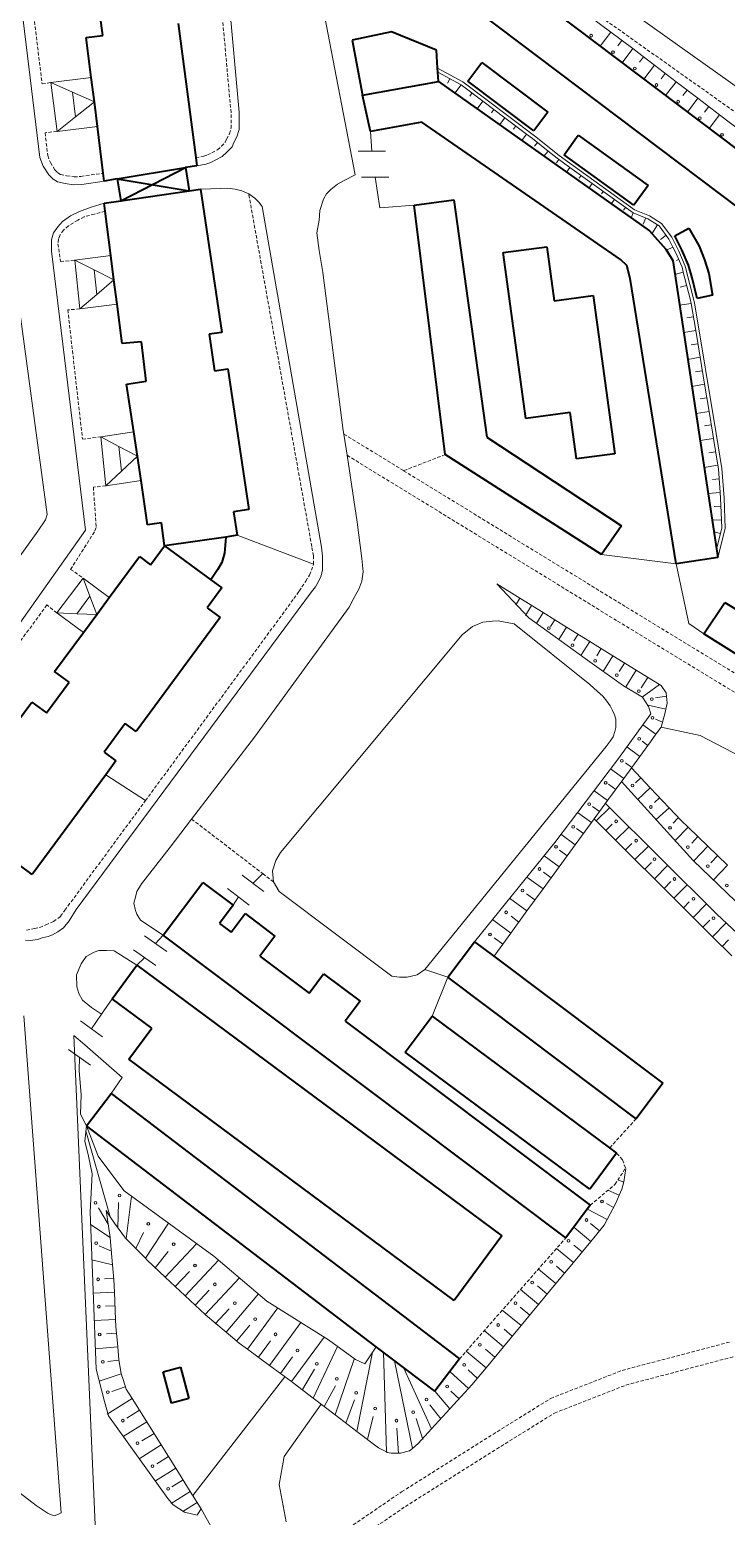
# Model space of a CAD drawing. Extents: x 1000 to 4000, y -5000 to -1000.
# Drawn here: x 1462.7 to 1564.6, y -2863.1 to -2645.7 of the extents above; entities that cross this region are included whole.
import ezdxf

# ---------------------------------------------------------------- set-up
doc = ezdxf.new("R2010")
doc.units = 0
doc.header["$MEASUREMENT"] = 0
doc.linetypes.add('DASHED', pattern=[0.75, 0.5, -0.25])
for name, color, linetype in [('11', 7, 'CONTINUOUS'), ('24', 7, 'CONTINUOUS'), ('37', 7, 'CONTINUOUS'), ('40', 7, 'CONTINUOUS'), ('6', 7, 'CONTINUOUS'), ('7', 7, 'CONTINUOUS')]:
    doc.layers.add(name, color=color, linetype=linetype)

msp = doc.modelspace()

# ---------------------------------------------------------------- linework, layer by layer
at = {"layer": '11', "color": 253, "linetype": 'Continuous', "lineweight": 0}
for p, q in [((1512.74, -2663.44), (1512.56, -2660.57)), ((1514.74, -2663.44), (1510.74, -2663.44)), ((1515.24, -2667.24), (1511.24, -2667.24)), ((1513.24, -2667.24), (1513.9, -2671.71)), ((1513.9, -2671.71), (1518.91, -2671.3)), ((1557.28, -2723.75), (1546.36, -2722.42)), ((1559.14, -2732.48), (1557.28, -2723.75)), ((1527.48, -2732.92), (1528.96, -2732.31)), ((1528.96, -2732.31), (1530.41, -2732.18)), ((1530.41, -2732.18), (1531.22, -2732.1)), ((1531.22, -2732.1), (1533.58, -2732.53)), ((1533.58, -2732.53), (1544.61, -2741.42)), ((1561.33, -2734.03), (1559.14, -2732.48)), ((1499.39, -2765.99), (1525.94, -2734.15)), ((1525.94, -2734.15), (1527.48, -2732.92)), ((1544.61, -2741.42), (1545.74, -2742.44)), ((1545.74, -2742.44), (1546.55, -2743.14)), ((1546.55, -2743.14), (1547.14, -2743.84)), ((1547.14, -2743.84), (1547.63, -2744.54)), ((1547.63, -2744.54), (1547.95, -2745.24)), ((1547.95, -2745.24), (1548.22, -2745.83)), ((1548.22, -2745.83), (1548.43, -2746.48)), ((1548.43, -2747.72), (1548.27, -2748.31)), ((1548.43, -2746.48), (1548.43, -2747.02)), ((1548.43, -2747.02), (1548.43, -2747.72)), ((1547.63, -2749.71), (1547.04, -2750.47)), ((1548.06, -2749.07), (1547.63, -2749.71)), ((1548.27, -2748.31), (1548.06, -2749.07)), ((1547.04, -2750.47), (1520.5, -2783.09)), ((1498.2, -2768.68), (1498.69, -2767.15)), ((1498.69, -2767.15), (1499.39, -2765.99)), ((1496.95, -2771.7), (1493.76, -2769.28)), ((1495.35, -2770.49), (1496.77, -2769.07)), ((1498.35, -2770.28), (1498.2, -2768.68)), ((1494.8, -2773.68), (1491.61, -2771.26)), ((1499.17, -2771.7), (1498.35, -2770.28)), ((1515.66, -2784.08), (1499.17, -2771.7)), ((1492.46, -2773.69), (1493.21, -2772.47)), ((1482.72, -2780.47), (1479.47, -2778.15)), ((1481.1, -2779.31), (1482.2, -2778.08)), ((1481.12, -2782.53), (1477.87, -2780.21)), ((1478.35, -2782.47), (1479.49, -2781.37)), ((1516.78, -2784.21), (1515.66, -2784.08)), ((1517.89, -2784.24), (1516.78, -2784.21)), ((1519.38, -2783.88), (1517.89, -2784.24)), ((1520.5, -2783.09), (1519.38, -2783.88)), ((1473.18, -2789.62), (1474.73, -2787.37)), ((1473.34, -2792.92), (1470.09, -2790.59)), ((1471.71, -2791.76), (1473.18, -2789.62)), ((1471.59, -2797.11), (1468.34, -2794.78)), ((1469.89, -2797.85), (1469.97, -2795.94)), ((1470.2, -2801.44), (1469.89, -2797.85)), ((1470.12, -2804.26), (1470.2, -2801.44)), ((1470.97, -2805.94), (1470.12, -2804.26))]:
    msp.add_line(p, q, dxfattribs=at)
at = {"layer": '24', "color": 253, "linetype": 'Continuous', "lineweight": 0}
for p, q in [((1574.9, -2660.28), (1508.54, -2613.03)), ((1493.32, -2657.74), (1490.28, -2624.08)), ((1459.61, -2626.89), (1464.18, -2664.35)), ((1503.08, -2629.47), (1510.28, -2666.87)), ((1526.07, -2653.3), (1522.36, -2651.28)), ((1536.53, -2661.16), (1526.07, -2653.3)), ((1493.32, -2660.25), (1493.32, -2657.74)), ((1493, -2661.33), (1493.32, -2660.25)), ((1491.54, -2663.55), (1492.31, -2662.79)), ((1492.31, -2662.79), (1492.56, -2662.16)), ((1492.56, -2662.16), (1493, -2661.33)), ((1540.17, -2664.07), (1536.53, -2661.16)), ((1464.18, -2664.35), (1464.64, -2665.6)), ((1488.43, -2665.34), (1489.19, -2665.08)), ((1489.19, -2665.08), (1489.89, -2664.7)), ((1489.89, -2664.7), (1490.84, -2664.19)), ((1490.84, -2664.19), (1491.54, -2663.55)), ((1551.19, -2672.01), (1540.17, -2664.07)), ((1464.64, -2665.6), (1465.45, -2666.9)), ((1465.45, -2666.9), (1466.09, -2667.53)), ((1487.12, -2665.55), (1488.43, -2665.34)), ((1510.28, -2666.87), (1508.67, -2667.73)), ((1466.09, -2667.53), (1466.72, -2667.91)), ((1466.72, -2667.91), (1467.87, -2668.17)), ((1467.87, -2668.17), (1469.1, -2668.35)), ((1469.1, -2668.35), (1470.28, -2668.3)), ((1470.28, -2668.3), (1473.59, -2667.79)), ((1490.59, -2668.9), (1487.67, -2668.99)), ((1491.61, -2668.84), (1490.59, -2668.9)), ((1492.75, -2668.96), (1491.61, -2668.84)), ((1493.7, -2669.22), (1492.75, -2668.96)), ((1494.72, -2669.66), (1493.7, -2669.22)), ((1506.73, -2669.03), (1506.08, -2669.67)), ((1507.7, -2668.27), (1506.73, -2669.03)), ((1508.67, -2667.73), (1507.7, -2668.27)), ((1471.68, -2671.61), (1469.97, -2672.24)), ((1473.55, -2671.02), (1471.68, -2671.61)), ((1495.61, -2670.3), (1494.72, -2669.66)), ((1496.18, -2670.87), (1495.61, -2670.3)), ((1496.69, -2671.51), (1496.18, -2670.87)), ((1505.39, -2721.34), (1496.69, -2671.51)), ((1505.65, -2670.43), (1505.12, -2672.11)), ((1506.08, -2669.67), (1505.65, -2670.43)), ((1467.49, -2673.7), (1466.77, -2674.5)), ((1468.63, -2672.88), (1467.49, -2673.7)), ((1469.97, -2672.24), (1468.63, -2672.88)), ((1505.01, -2673.51), (1504.69, -2675.35)), ((1505.12, -2672.11), (1505.01, -2673.51)), ((1553.34, -2672.86), (1551.19, -2672.01)), ((1555.12, -2673.98), (1553.34, -2672.86)), ((1459.54, -2674.24), (1465.25, -2716.57)), ((1466.14, -2675.39), (1465.88, -2676.41)), ((1466.77, -2674.5), (1466.14, -2675.39)), ((1504.69, -2675.35), (1505.01, -2677.93)), ((1556.63, -2676.01), (1555.12, -2673.98)), ((1557.65, -2678.06), (1556.63, -2676.01)), ((1465.88, -2676.41), (1465.88, -2678.06)), ((1465.88, -2678.06), (1470.84, -2718.85)), ((1505.01, -2677.93), (1505.55, -2681.16)), ((1558.59, -2680.25), (1557.65, -2678.06)), ((1559.95, -2685.58), (1558.59, -2680.25)), ((1505.55, -2681.16), (1508.56, -2704.26)), ((1563.11, -2704.71), (1559.95, -2685.58)), ((1508.56, -2704.26), (1508.64, -2704.79)), ((1508.64, -2704.79), (1509.11, -2707.9)), ((1563.94, -2709.83), (1563.11, -2704.71)), ((1509.11, -2707.9), (1510.6, -2717.7)), ((1564.27, -2714.13), (1563.94, -2709.83)), ((1564.43, -2718.6), (1564.27, -2714.13)), ((1464.99, -2717.33), (1463.85, -2718.99)), ((1465.25, -2716.57), (1464.99, -2717.33)), ((1470.84, -2718.85), (1442.78, -2758.47)), ((1463.85, -2718.99), (1452.72, -2734.45)), ((1510.6, -2717.7), (1511.25, -2722.98)), ((1563.38, -2722.86), (1564.43, -2718.6)), ((1505.52, -2722.67), (1505.39, -2721.34)), ((1505.52, -2723.95), (1505.52, -2722.67)), ((1511.25, -2722.98), (1511.46, -2724.92)), ((1504.88, -2726.43), (1505.33, -2725.54)), ((1505.33, -2725.54), (1505.52, -2724.65)), ((1505.52, -2724.65), (1505.52, -2723.95)), ((1511.46, -2724.92), (1511.25, -2726.32)), ((1469.45, -2774.34), (1503.93, -2727.89)), ((1503.93, -2727.89), (1504.5, -2727.13)), ((1504.5, -2727.13), (1504.88, -2726.43)), ((1510.82, -2727.5), (1510.17, -2728.69)), ((1511.25, -2726.32), (1510.82, -2727.5)), ((1509.42, -2730.09), (1495.55, -2749.1)), ((1510.17, -2728.69), (1509.42, -2730.09)), ((1495.55, -2749.1), (1486.36, -2761.09)), ((1486.36, -2761.09), (1483.21, -2765.21)), ((1483.21, -2765.21), (1479.01, -2770.59)), ((1478.36, -2771.67), (1478.15, -2772.53)), ((1479.01, -2770.59), (1478.36, -2771.67)), ((1478.15, -2772.53), (1477.93, -2773.4)), ((1477.93, -2773.4), (1478.15, -2774.47)), ((1467.61, -2777.01), (1468.43, -2775.99)), ((1468.43, -2775.99), (1469.45, -2774.34)), ((1478.15, -2774.47), (1478.36, -2775.01)), ((1478.36, -2775.01), (1478.9, -2775.87)), ((1478.9, -2775.87), (1482.2, -2778.08)), ((1465.38, -2778.28), (1466.02, -2778.03)), ((1466.02, -2778.03), (1466.78, -2777.58)), ((1466.78, -2777.58), (1467.61, -2777.01)), ((1462.08, -2778.79), (1462.78, -2778.86)), ((1462.78, -2778.86), (1463.8, -2778.73)), ((1463.8, -2778.73), (1464.49, -2778.47)), ((1464.49, -2778.47), (1465.38, -2778.28)), ((1472.77, -2780.34), (1472.13, -2780.55)), ((1473.96, -2780.34), (1472.77, -2780.34)), ((1475.03, -2780.37), (1473.96, -2780.34)), ((1478.35, -2782.47), (1475.03, -2780.37)), ((1470.19, -2782.28), (1469.51, -2783.87)), ((1470.94, -2781.2), (1470.19, -2782.28)), ((1472.13, -2780.55), (1470.94, -2781.2)), ((1469.51, -2783.87), (1469.55, -2785.62)), ((1520.5, -2783.09), (1523.87, -2784.23)), ((1521.54, -2789.9), (1523.87, -2784.23)), ((1469.55, -2785.62), (1469.87, -2786.59)), ((1469.87, -2786.59), (1470.41, -2787.56)), ((1470.41, -2787.56), (1471.7, -2788.63)), ((1471.7, -2788.63), (1473.18, -2789.62)), ((1461.81, -2789.88), (1467.3, -2862.56)), ((1472.33, -2866.53), (1469.12, -2792.74)), ((1469.12, -2792.74), (1470.72, -2794.13)), ((1470.72, -2794.13), (1476.22, -2798.88)), ((1476.22, -2798.88), (1474.58, -2801.21)), ((1463.64, -2861.48), (1461.3, -2859.7)), ((1465.37, -2862.66), (1463.64, -2861.48)), ((1466.23, -2862.99), (1465.37, -2862.66)), ((1466.87, -2862.77), (1466.23, -2862.99)), ((1467.3, -2862.56), (1466.87, -2862.77))]:
    msp.add_line(p, q, dxfattribs=at)
at = {"layer": '24', "color": 253, "linetype": 'DASHED', "lineweight": 0}
for p, q in [((1573.02, -2662.75), (1503.49, -2613.5)), ((1492.13, -2657.79), (1489.1, -2624.28)), ((1462.1, -2634.03), (1464.49, -2653.59)), ((1464.49, -2653.59), (1465.77, -2653.39)), ((1492.13, -2660.07), (1492.13, -2657.79)), ((1466.67, -2660.53), (1464.92, -2660.74)), ((1464.92, -2660.74), (1465.32, -2664.07)), ((1491.89, -2660.87), (1492.13, -2660.07)), ((1490.15, -2663.21), (1490.72, -2662.69)), ((1490.72, -2662.69), (1491.29, -2662.12)), ((1491.29, -2662.12), (1491.48, -2661.65)), ((1491.48, -2661.65), (1491.89, -2660.87)), ((1465.32, -2664.07), (1465.7, -2665.09)), ((1465.7, -2665.09), (1466.37, -2666.17)), ((1486.97, -2664.36), (1488.14, -2664.17)), ((1488.14, -2664.17), (1488.71, -2663.98)), ((1488.71, -2663.98), (1489.32, -2663.65)), ((1489.32, -2663.65), (1490.15, -2663.21)), ((1466.37, -2666.17), (1466.81, -2666.61)), ((1466.81, -2666.61), (1467.16, -2666.82)), ((1467.16, -2666.82), (1468.08, -2667.02)), ((1468.08, -2667.02), (1469.16, -2667.18)), ((1469.16, -2667.18), (1470.17, -2667.13)), ((1470.17, -2667.13), (1473.44, -2666.63)), ((1503.95, -2721.22), (1494.72, -2669.66)), ((1469.73, -2673.52), (1468.33, -2674.35)), ((1470.62, -2673.01), (1469.73, -2673.52)), ((1472.14, -2672.63), (1470.62, -2673.01)), ((1473.7, -2672.2), (1472.14, -2672.63)), ((1467.12, -2675.68), (1466.87, -2676.26)), ((1467.63, -2674.98), (1467.12, -2675.68)), ((1468.33, -2674.35), (1467.63, -2674.98)), ((1466.87, -2676.26), (1466.81, -2676.96)), ((1466.81, -2676.96), (1467.19, -2679.58)), ((1467.19, -2679.58), (1469.27, -2679.34)), ((1470, -2686.5), (1468.25, -2686.63)), ((1468.25, -2686.63), (1470.4, -2705.56)), ((1470.4, -2705.56), (1473.07, -2705.21)), ((1508.64, -2704.79), (1517.39, -2710.15)), ((1509.11, -2707.9), (1548.7, -2732.15)), ((1523.48, -2707.79), (1517.39, -2710.15)), ((1517.39, -2710.15), (1549.97, -2730.11)), ((1473.8, -2712.36), (1472, -2712.55)), ((1472, -2712.55), (1472.39, -2718.47)), ((1472.14, -2719.11), (1468.65, -2724.58)), ((1472.39, -2718.47), (1472.14, -2719.11)), ((1504.2, -2722.62), (1503.95, -2721.22)), ((1503.63, -2725.42), (1504.2, -2723.83)), ((1504.2, -2723.83), (1504.2, -2722.62)), ((1468.65, -2724.58), (1470.48, -2725.85)), ((1503.06, -2726.31), (1503.63, -2725.42)), ((1501.34, -2728.86), (1502.1, -2727.77)), ((1502.1, -2727.77), (1503.06, -2726.31)), ((1465.18, -2729.79), (1453.13, -2746.27)), ((1466.66, -2730.95), (1465.18, -2729.79)), ((1479.61, -2758.4), (1501.34, -2728.86)), ((1549.97, -2730.11), (1585.25, -2751.58)), ((1548.7, -2732.15), (1583.98, -2753.62)), ((1467.83, -2774.42), (1479.61, -2758.4)), ((1486.36, -2761.09), (1496.77, -2769.07)), ((1496.77, -2769.07), (1498.35, -2770.28)), ((1465.03, -2776.58), (1466.17, -2776.07)), ((1466.17, -2776.07), (1467.19, -2775.31)), ((1467.19, -2775.31), (1467.83, -2774.42)), ((1462.23, -2777.35), (1463.38, -2777.09)), ((1463.38, -2777.09), (1464.14, -2776.96)), ((1464.14, -2776.96), (1465.03, -2776.58)), ((1551.42, -2804.92), (1547.53, -2809.19)), ((1549.41, -2810.92), (1548.55, -2809.95)), ((1548.29, -2814.53), (1549.51, -2812.7)), ((1549.84, -2812.11), (1549.41, -2810.92)), ((1549.51, -2812.7), (1549.84, -2812.11)), ((1544.7, -2817.57), (1548.29, -2814.53)), ((1525.55, -2840.05), (1541.14, -2822.32)), ((1549.35, -2841.72), (1565.21, -2837.55)), ((1549.89, -2843.88), (1565.75, -2839.7)), ((1538.91, -2845.82), (1549.35, -2841.72)), ((1539.45, -2847.97), (1549.89, -2843.88)), ((1530.45, -2851.08), (1538.91, -2845.82)), ((1530.98, -2853.23), (1539.45, -2847.97)), ((1517.1, -2859.48), (1530.45, -2851.08)), ((1517.64, -2861.63), (1530.98, -2853.23)), ((1509.39, -2864.74), (1517.1, -2859.48)), ((1512.74, -2864.98), (1517.64, -2861.63))]:
    msp.add_line(p, q, dxfattribs=at)
at = {"layer": '37', "color": 253, "linetype": 'Continuous', "lineweight": 0}
for p, q in [((1544.51, -2643.61), (1547.71, -2646.01)), ((1547.71, -2646.01), (1546.16, -2648.07)), ((1547.71, -2646.01), (1550.91, -2648.42)), ((1549.31, -2647.22), (1548.71, -2648.01)), ((1550.91, -2648.42), (1549.36, -2650.49)), ((1550.91, -2648.42), (1552.23, -2649.41)), ((1552.51, -2649.62), (1551.9, -2650.41)), ((1552.23, -2649.41), (1554.1, -2650.83)), ((1522.39, -2651.87), (1525.79, -2653.72)), ((1554.1, -2650.83), (1552.53, -2652.88)), ((1554.1, -2650.83), (1557.27, -2653.26)), ((1555.68, -2652.05), (1555.08, -2652.84)), ((1524.15, -2652.83), (1523.79, -2653.48)), ((1525.79, -2653.72), (1524.88, -2654.94)), ((1525.79, -2653.72), (1528.99, -2656.12)), ((1557.27, -2653.26), (1555.72, -2655.29)), ((1557.27, -2653.26), (1560.45, -2655.69)), ((1527.39, -2654.92), (1527.07, -2655.36)), ((1528.99, -2656.12), (1528.15, -2657.25)), ((1528.99, -2656.12), (1532.19, -2658.53)), ((1558.86, -2654.48), (1558.26, -2655.27)), ((1560.45, -2655.69), (1558.91, -2657.7)), ((1560.45, -2655.69), (1563.63, -2658.12)), ((1530.59, -2657.33), (1530.23, -2657.81)), ((1532.19, -2658.53), (1531.41, -2659.56)), ((1532.19, -2658.53), (1535.39, -2660.93)), ((1562.04, -2656.91), (1561.43, -2657.7)), ((1563.63, -2658.12), (1562.11, -2660.12)), ((1563.63, -2658.12), (1566.81, -2660.55)), ((1533.79, -2659.73), (1533.44, -2660.19)), ((1535.39, -2660.93), (1534.68, -2661.88)), ((1535.39, -2660.93), (1536.22, -2661.55)), ((1536.22, -2661.55), (1538.53, -2663.4)), ((1536.97, -2662.15), (1536.56, -2662.67)), ((1538.53, -2663.4), (1537.92, -2664.17)), ((1538.53, -2663.4), (1539.87, -2664.47)), ((1540.11, -2664.64), (1539.75, -2665.13)), ((1539.87, -2664.47), (1541.73, -2665.81)), ((1541.73, -2665.81), (1541.22, -2666.51)), ((1541.73, -2665.81), (1544.97, -2668.15)), ((1543.35, -2666.98), (1543.08, -2667.35)), ((1544.97, -2668.15), (1544.49, -2668.82)), ((1544.97, -2668.15), (1548.22, -2670.48)), ((1546.6, -2669.32), (1546.34, -2669.67)), ((1548.22, -2670.48), (1547.75, -2671.13)), ((1548.22, -2670.48), (1550.95, -2672.45)), ((1549.84, -2671.65), (1549.54, -2672.07)), ((1550.95, -2672.45), (1550.66, -2673.19)), ((1550.95, -2672.45), (1553.12, -2673.3)), ((1552.81, -2673.18), (1552.45, -2674.11)), ((1553.12, -2673.3), (1554.53, -2674.2)), ((1554.53, -2674.2), (1553.71, -2675.5)), ((1554.53, -2674.2), (1554.78, -2674.35)), ((1554.78, -2674.35), (1556.2, -2676.27)), ((1555.79, -2675.72), (1554.99, -2676.32)), ((1556.79, -2677.45), (1555.85, -2677.92)), ((1556.2, -2676.27), (1556.79, -2677.45)), ((1556.79, -2677.45), (1557.2, -2678.27)), ((1557.2, -2678.27), (1558.12, -2680.41)), ((1557.62, -2679.27), (1557.33, -2679.39)), ((1558.12, -2680.41), (1558.3, -2681.14)), ((1558.3, -2681.14), (1557.09, -2681.45)), ((1558.3, -2681.14), (1559.3, -2685.02)), ((1558.8, -2683.08), (1557.83, -2683.33)), ((1559.47, -2685.68), (1557.77, -2685.96)), ((1559.3, -2685.02), (1559.47, -2685.68)), ((1559.47, -2685.68), (1560.12, -2689.63)), ((1559.79, -2687.66), (1558.81, -2687.82)), ((1560.12, -2689.63), (1558.37, -2689.92)), ((1560.12, -2689.63), (1560.77, -2693.57)), ((1560.44, -2691.6), (1559.46, -2691.76)), ((1560.77, -2693.57), (1558.97, -2693.87)), ((1561.09, -2695.55), (1560.11, -2695.71)), ((1560.77, -2693.57), (1561.42, -2697.52)), ((1561.42, -2697.52), (1559.58, -2697.83)), ((1561.42, -2697.52), (1562.07, -2701.47)), ((1561.74, -2699.49), (1560.76, -2699.66)), ((1562.07, -2701.47), (1560.18, -2701.78)), ((1562.07, -2701.47), (1562.62, -2704.79)), ((1562.4, -2703.44), (1561.41, -2703.61)), ((1562.72, -2705.42), (1560.78, -2705.73)), ((1562.62, -2704.79), (1562.72, -2705.42)), ((1562.72, -2705.42), (1563.35, -2709.36)), ((1563.04, -2707.39), (1562.05, -2707.55)), ((1563.35, -2709.36), (1561.38, -2709.68)), ((1563.35, -2709.36), (1563.44, -2709.89)), ((1563.44, -2709.89), (1563.7, -2713.35)), ((1563.55, -2711.35), (1562.56, -2711.43)), ((1563.7, -2713.35), (1561.95, -2713.48)), ((1563.7, -2713.35), (1563.77, -2714.16)), ((1563.77, -2714.16), (1563.89, -2717.34)), ((1563.89, -2717.34), (1562.55, -2717.39)), ((1563.81, -2715.34), (1562.81, -2715.38)), ((1563.89, -2717.34), (1563.93, -2718.55)), ((1563.74, -2719.32), (1562.81, -2719.09)), ((1563.93, -2718.55), (1563.26, -2721.26)), ((1563.26, -2721.26), (1563.18, -2721.57)), ((1531.01, -2726.68), (1534.41, -2728.79)), ((1531.01, -2726.68), (1535.69, -2731.67)), ((1534.41, -2728.79), (1533.85, -2729.7)), ((1534.41, -2728.79), (1537.81, -2730.9)), ((1536.11, -2729.85), (1535.2, -2731.31)), ((1535.69, -2731.67), (1543.93, -2737.62)), ((1537.81, -2730.9), (1536.83, -2732.49)), ((1537.81, -2730.9), (1541.21, -2733.01)), ((1539.51, -2731.95), (1538.89, -2732.95)), ((1541.21, -2733.01), (1540.08, -2734.84)), ((1541.21, -2733.01), (1544.61, -2735.12)), ((1542.91, -2734.06), (1542.29, -2735.05)), ((1544.61, -2735.12), (1543.33, -2737.18)), ((1544.61, -2735.12), (1548.01, -2737.22)), ((1546.31, -2736.17), (1545.65, -2737.23)), ((1543.93, -2737.62), (1549.57, -2741.59)), ((1548.01, -2737.22), (1546.6, -2739.5)), ((1548.01, -2737.22), (1551.41, -2739.33)), ((1549.71, -2738.28), (1548.92, -2739.54)), ((1551.41, -2739.33), (1549.89, -2741.78)), ((1551.41, -2739.33), (1553.06, -2740.36)), ((1553.11, -2740.39), (1552.16, -2741.92)), ((1553.06, -2740.36), (1554.81, -2741.43)), ((1549.57, -2741.59), (1552.32, -2743.27)), ((1554.81, -2741.43), (1552.31, -2743.26)), ((1552.32, -2743.27), (1553.23, -2744.65)), ((1555.86, -2743.13), (1554.23, -2743.39)), ((1554.81, -2741.43), (1555.05, -2741.58)), ((1555.05, -2741.58), (1555.81, -2742.65)), ((1555.81, -2742.65), (1555.96, -2744.17)), ((1555.77, -2745.03), (1553.18, -2744.45)), ((1553.23, -2744.65), (1553.54, -2745.72)), ((1555.66, -2745.51), (1555.05, -2747.65)), ((1555.77, -2745.03), (1555.66, -2745.51)), ((1555.96, -2744.17), (1555.77, -2745.03)), ((1553.54, -2745.72), (1548.66, -2752.43)), ((1554.31, -2748.69), (1552.38, -2747.32)), ((1555.26, -2746.92), (1554.23, -2746.48)), ((1555.05, -2747.65), (1554.31, -2748.69)), ((1553.53, -2749.79), (1551.96, -2751.93)), ((1553.14, -2750.32), (1552.3, -2749.71)), ((1554.31, -2748.69), (1553.53, -2749.79)), ((1551.96, -2751.93), (1549.6, -2755.16)), ((1551.96, -2751.93), (1550.04, -2750.53)), ((1548.66, -2752.43), (1539.51, -2764.5)), ((1549.6, -2755.16), (1547.66, -2753.75)), ((1550.78, -2753.55), (1549.83, -2752.85)), ((1550.73, -2753.61), (1553.48, -2756.52)), ((1549.6, -2755.16), (1547.24, -2758.39)), ((1548.42, -2756.78), (1547.36, -2756)), ((1559.77, -2767.14), (1549.27, -2755.6)), ((1552.11, -2755.06), (1551.3, -2755.82)), ((1547.24, -2758.39), (1544.88, -2761.62)), ((1547.24, -2758.39), (1545.24, -2756.93)), ((1553.48, -2756.52), (1551.66, -2758.22)), ((1553.48, -2756.52), (1556.22, -2759.43)), ((1554.85, -2757.97), (1554.1, -2758.68)), ((1544.88, -2761.62), (1542.83, -2760.12)), ((1546.06, -2760), (1545.02, -2759.25)), ((1545.57, -2761.37), (1547.54, -2759.4)), ((1546.94, -2758.8), (1563.2, -2774.99)), ((1556.22, -2759.43), (1554.36, -2761.18)), ((1556.22, -2759.43), (1558, -2761.32)), ((1544.88, -2761.62), (1542.51, -2764.85)), ((1543.69, -2763.23), (1542.69, -2762.5)), ((1545.57, -2761.37), (1545.27, -2761.07)), ((1548.41, -2764.2), (1545.57, -2761.37)), ((1546.99, -2762.78), (1547.91, -2761.86)), ((1548.41, -2764.2), (1550.37, -2762.22)), ((1557.57, -2760.91), (1556.82, -2761.68)), ((1559.01, -2762.29), (1557.14, -2764.25)), ((1558, -2761.32), (1559.01, -2762.29)), ((1559.01, -2762.29), (1561.9, -2765.05)), ((1539.51, -2764.5), (1527.78, -2779.03)), ((1542.51, -2764.85), (1540.15, -2768.08)), ((1542.51, -2764.85), (1540.41, -2763.31)), ((1551.24, -2767.02), (1548.41, -2764.2)), ((1549.83, -2765.61), (1550.76, -2764.66)), ((1551.24, -2767.02), (1553.21, -2765.04)), ((1560.46, -2763.67), (1559.55, -2764.62)), ((1561.9, -2765.05), (1559.84, -2767.21)), ((1561.9, -2765.05), (1564.79, -2767.82)), ((1540.15, -2768.08), (1537.93, -2766.45)), ((1541.33, -2766.46), (1540.2, -2765.64)), ((1554.08, -2769.84), (1551.24, -2767.02)), ((1568.39, -2775.46), (1559.77, -2767.14)), ((1563.35, -2766.44), (1562.35, -2767.48)), ((1540.15, -2768.08), (1537.79, -2771.3)), ((1538.97, -2769.69), (1537.85, -2768.87)), ((1552.66, -2768.43), (1553.64, -2767.45)), ((1554.08, -2769.84), (1556.04, -2767.86)), ((1564.79, -2767.82), (1562.72, -2769.99)), ((1537.79, -2771.3), (1535.42, -2769.57)), ((1537.79, -2771.3), (1535.43, -2774.53)), ((1556.92, -2772.66), (1554.08, -2769.84)), ((1555.5, -2771.25), (1556.49, -2770.25)), ((1556.92, -2772.66), (1558.88, -2770.69)), ((1535.43, -2774.53), (1532.9, -2772.68)), ((1536.61, -2772.92), (1535.39, -2772.03)), ((1559.75, -2775.48), (1556.92, -2772.66)), ((1558.34, -2774.07), (1559.18, -2773.22)), ((1559.75, -2775.48), (1561.71, -2773.51)), ((1533.07, -2777.76), (1530.39, -2775.8)), ((1535.43, -2774.53), (1533.07, -2777.76)), ((1534.25, -2776.15), (1533.12, -2775.32)), ((1562.59, -2778.3), (1559.75, -2775.48)), ((1561.17, -2776.89), (1562.19, -2775.86)), ((1563.2, -2774.99), (1579.42, -2790.16)), ((1533.07, -2777.76), (1530.71, -2780.99)), ((1562.59, -2778.3), (1564.59, -2776.29)), ((1531.89, -2779.38), (1530.65, -2778.47)), ((1565.42, -2781.12), (1562.59, -2778.3)), ((1564.01, -2779.71), (1564.93, -2778.78)), ((1530.71, -2780.99), (1530.6, -2781.15)), ((1470.97, -2805.94), (1470.73, -2808.19)), ((1472.71, -2810.41), (1470.97, -2805.94)), ((1470.73, -2808.19), (1471.27, -2810.4)), ((1474.46, -2819.25), (1470.89, -2806.69)), ((1471.27, -2810.4), (1471.8, -2813)), ((1474.99, -2813.46), (1472.71, -2810.41)), ((1471.8, -2813), (1471.52, -2818.55)), ((1549.88, -2812.22), (1549.62, -2814.15)), ((1476.52, -2815.45), (1474.99, -2813.46)), ((1549.62, -2814.2), (1548.75, -2813.84)), ((1549.62, -2814.15), (1549.3, -2815.23)), ((1475.57, -2820.91), (1475.67, -2817.15)), ((1489.6, -2825.03), (1476.52, -2815.45)), ((1476.79, -2822.5), (1477.58, -2816.23)), ((1548.1, -2817.9), (1547.06, -2817.34)), ((1548.44, -2817.28), (1547.16, -2819.66)), ((1548.94, -2816.09), (1547.28, -2815.39)), ((1548.94, -2816.09), (1548.44, -2817.28)), ((1549.3, -2815.23), (1548.94, -2816.09)), ((1472.38, -2841.52), (1471.52, -2818.55)), ((1474.14, -2820.32), (1472.74, -2817.94)), ((1473.86, -2818.34), (1474.43, -2822.3)), ((1474.46, -2819.25), (1473.86, -2818.34)), ((1475.08, -2820.18), (1474.46, -2819.25)), ((1547.16, -2819.66), (1544.29, -2818.13)), ((1474.43, -2822.3), (1471.59, -2820.37)), ((1476.68, -2822.39), (1475.08, -2820.18)), ((1478.2, -2823.91), (1479.33, -2821.56)), ((1479.62, -2825.33), (1483, -2820.19)), ((1544.77, -2822.85), (1542.28, -2820.8)), ((1546.04, -2821.31), (1544.75, -2820.24)), ((1546.73, -2820.47), (1544.77, -2822.85)), ((1547.16, -2819.66), (1546.73, -2820.47)), ((1474.63, -2824.29), (1472.84, -2823.5)), ((1474.43, -2822.3), (1474.52, -2822.91)), ((1474.52, -2822.91), (1474.8, -2826.28)), ((1476.79, -2822.5), (1476.68, -2822.39)), ((1479.62, -2825.33), (1476.79, -2822.5)), ((1482.52, -2828.08), (1487.1, -2823.2)), ((1542.22, -2825.93), (1539.75, -2823.9)), ((1544.77, -2822.85), (1542.22, -2825.93)), ((1543.49, -2824.39), (1542.3, -2823.41)), ((1474.8, -2826.28), (1471.78, -2825.54)), ((1479.88, -2825.6), (1479.62, -2825.33)), ((1482.52, -2828.08), (1479.88, -2825.6)), ((1481.03, -2826.74), (1482.94, -2824.34)), ((1485.44, -2830.81), (1490.31, -2825.62)), ((1497.38, -2831.59), (1489.6, -2825.03)), ((1542.22, -2825.93), (1539.67, -2829.02)), ((1474.8, -2826.28), (1474.97, -2828.41)), ((1485.44, -2830.81), (1482.52, -2828.08)), ((1483.98, -2829.45), (1486.04, -2827.26)), ((1488.36, -2833.55), (1493.37, -2828.21)), ((1539.67, -2829.02), (1537.11, -2826.9)), ((1540.95, -2827.48), (1539.74, -2826.48)), ((1475.06, -2830.28), (1471.96, -2830.41)), ((1474.97, -2828.28), (1473.63, -2828.34)), ((1474.97, -2828.41), (1475.06, -2830.28)), ((1475.06, -2830.28), (1475.23, -2834.27)), ((1486.9, -2832.18), (1488.95, -2829.99)), ((1537.13, -2832.1), (1534.47, -2829.91)), ((1538.4, -2830.56), (1536.97, -2829.38)), ((1539.67, -2829.02), (1537.13, -2832.1)), ((1475.15, -2832.27), (1473.75, -2832.34)), ((1488.36, -2833.55), (1485.44, -2830.81)), ((1491.41, -2836.14), (1496.14, -2830.54)), ((1494.53, -2838.63), (1498.96, -2832.58)), ((1506.38, -2837.24), (1497.38, -2831.59)), ((1535.85, -2833.65), (1534.46, -2832.48)), ((1537.13, -2832.1), (1535.97, -2833.51)), ((1475.23, -2834.27), (1472.11, -2834.41)), ((1475.23, -2834.27), (1475.28, -2835.28)), ((1488.42, -2833.61), (1488.36, -2833.55)), ((1491.41, -2836.14), (1488.42, -2833.61)), ((1489.82, -2834.92), (1491.87, -2832.73)), ((1497.76, -2840.99), (1502.36, -2834.71)), ((1534.57, -2835.18), (1531.83, -2832.9)), ((1535.97, -2833.51), (1534.57, -2835.18)), ((1475.37, -2836.26), (1473.91, -2836.4)), ((1475.28, -2835.28), (1475.56, -2838.26)), ((1493.3, -2837.74), (1491.41, -2836.14)), ((1492.94, -2837.43), (1494.87, -2835.13)), ((1500.99, -2843.36), (1505.75, -2836.85)), ((1532.01, -2838.26), (1529.19, -2835.91)), ((1534.57, -2835.18), (1532.01, -2838.26)), ((1533.29, -2836.72), (1532.08, -2835.71)), ((1475.56, -2838.26), (1472.27, -2838.57)), ((1475.56, -2838.26), (1475.74, -2840.17)), ((1494.53, -2838.63), (1493.3, -2837.74)), ((1497.76, -2840.99), (1494.53, -2838.63)), ((1496.15, -2839.81), (1497.92, -2837.39)), ((1504.17, -2845.78), (1507.72, -2838.22)), ((1510.35, -2840.14), (1506.38, -2837.24)), ((1510.53, -2850.64), (1512.85, -2839.06)), ((1513.38, -2838.26), (1511.72, -2840.75)), ((1514.87, -2853.64), (1514.42, -2839.05)), ((1529.45, -2841.33), (1526.55, -2838.91)), ((1530.73, -2839.79), (1529.35, -2838.64)), ((1532.01, -2838.26), (1529.45, -2841.33)), ((1475.74, -2840.22), (1474.1, -2840.42)), ((1475.74, -2840.17), (1476.04, -2842.16)), ((1500.99, -2843.36), (1497.76, -2840.99)), ((1499.37, -2842.18), (1501.14, -2839.76)), ((1507.35, -2848.21), (1510.17, -2840.06)), ((1511.72, -2840.75), (1510.35, -2840.14)), ((1518.67, -2853.13), (1516.05, -2840.3)), ((1521.47, -2850.28), (1517.35, -2841.28)), ((1473.6, -2846.25), (1472.38, -2841.52)), ((1476.07, -2842.22), (1472.83, -2843.3)), ((1476.04, -2842.16), (1476.07, -2842.22)), ((1476.07, -2842.22), (1476.35, -2843.07)), ((1476.35, -2843.07), (1476.81, -2844.45)), ((1501.24, -2843.54), (1500.99, -2843.36)), ((1502.6, -2844.54), (1504.36, -2841.55)), ((1526.87, -2844.38), (1524.15, -2841.89)), ((1528.22, -2842.91), (1526.81, -2841.62)), ((1529.45, -2841.33), (1527.36, -2843.85)), ((1476.62, -2844.15), (1474.68, -2844.81)), ((1476.81, -2844.45), (1477.68, -2845.85)), ((1504.17, -2845.78), (1501.24, -2843.54)), ((1505.76, -2846.99), (1507.4, -2843.96)), ((1524.17, -2847.33), (1521.94, -2844.78)), ((1526.87, -2844.38), (1524.17, -2847.33)), ((1525.52, -2845.86), (1524.3, -2844.74)), ((1527.36, -2843.85), (1526.87, -2844.38)), ((1474.2, -2848.39), (1473.6, -2846.25)), ((1477.68, -2845.85), (1474.03, -2848.14)), ((1478.74, -2847.54), (1476.88, -2848.71)), ((1477.68, -2845.85), (1479.81, -2849.24)), ((1507.35, -2848.21), (1504.17, -2845.78)), ((1508.94, -2849.42), (1510.22, -2846.01)), ((1522.82, -2848.81), (1521.21, -2846.74)), ((1524.17, -2847.33), (1521.47, -2850.28)), ((1482.9, -2860.45), (1474.2, -2848.39)), ((1479.81, -2849.24), (1476.37, -2851.39)), ((1479.81, -2849.24), (1481.93, -2852.63)), ((1510.53, -2850.64), (1507.35, -2848.21)), ((1512.12, -2851.85), (1512.95, -2848.47)), ((1520.2, -2851.85), (1519.23, -2848.74)), ((1480.87, -2850.93), (1479.1, -2852.04)), ((1513.71, -2853.07), (1510.53, -2850.64)), ((1516.62, -2853.9), (1516.4, -2850.15)), ((1521.47, -2850.28), (1519.52, -2852.42)), ((1481.93, -2852.63), (1478.71, -2854.64)), ((1482.99, -2854.33), (1481.27, -2855.41)), ((1481.93, -2852.63), (1484.05, -2856.02)), ((1514.87, -2853.64), (1513.71, -2853.07)), ((1515, -2853.71), (1514.87, -2853.64)), ((1515.54, -2853.82), (1515, -2853.71)), ((1516.29, -2853.82), (1515.54, -2853.82)), ((1516.93, -2853.82), (1516.29, -2853.82)), ((1518.23, -2853.5), (1516.93, -2853.82)), ((1518.67, -2853.13), (1518.23, -2853.5)), ((1519.52, -2852.42), (1518.67, -2853.13)), ((1484.05, -2856.02), (1481.06, -2857.89)), ((1484.05, -2856.02), (1486.17, -2859.41)), ((1485.11, -2857.72), (1483.46, -2858.75)), ((1483.66, -2861.37), (1482.9, -2860.45)), ((1486.17, -2859.41), (1483.36, -2861.17)), ((1486.17, -2859.41), (1487.78, -2861.98)), ((1485.34, -2862.44), (1483.66, -2861.37)), ((1487.19, -2861.04), (1485.07, -2862.37)), ((1487.17, -2862.89), (1485.34, -2862.44)), ((1487.24, -2862.79), (1487.17, -2862.89)), ((1487.78, -2861.98), (1487.24, -2862.79))]:
    msp.add_line(p, q, dxfattribs=at)
for centre in [(1544.82, -2646.53), (1548.02, -2648.93), (1551.2, -2651.32), (1554.38, -2653.75), (1557.56, -2656.18), (1560.74, -2658.61), (1563.97, -2661.04), (1538.64, -2733.19), (1542.09, -2735.66), (1545.43, -2737.96), (1548.57, -2740.06), (1551.81, -2742.41), (1553.69, -2743.57), (1553.79, -2746.29), (1551.86, -2749.38), (1549.3, -2752.58), (1546.95, -2755.78), (1550.87, -2756.19), (1544.54, -2758.92), (1553.54, -2759.33), (1542.19, -2762.22), (1548.47, -2761.43), (1556.36, -2762.37), (1539.68, -2765.16), (1551.4, -2764.26), (1558.97, -2765.2), (1554.11, -2766.98), (1537.28, -2768.4), (1561.9, -2767.98), (1534.79, -2771.55), (1557.04, -2769.86), (1564.67, -2770.81), (1559.81, -2772.75), (1532.39, -2774.74), (1562.73, -2775.58), (1530.03, -2777.99), (1472.3, -2817.23), (1475.82, -2816.14), (1546.41, -2817.01), (1544.13, -2819.73), (1480.03, -2820.29), (1472.39, -2823.1), (1483.74, -2823.27), (1541.53, -2822.76), (1538.98, -2825.85), (1472.7, -2828.41), (1486.86, -2826.4), (1489.78, -2829.14), (1536.18, -2828.88), (1472.8, -2832.4), (1492.69, -2831.88), (1533.74, -2831.9), (1495.65, -2834.24), (1472.91, -2836.49), (1498.63, -2836.45), (1531.24, -2835.08), (1501.86, -2838.81), (1528.52, -2837.99), (1473.38, -2840.48), (1504.67, -2840.75), (1526.24, -2840.91), (1507.63, -2842.94), (1474.11, -2844.89), (1510.45, -2845), (1523.75, -2844.07), (1513.21, -2847.28), (1518.79, -2847.84), (1520.74, -2845.97), (1476.29, -2849.07), (1516.34, -2849.07), (1478.43, -2852.38), (1480.63, -2855.73), (1482.94, -2859.05)]:
    msp.add_circle(centre, 0.2, dxfattribs=at)
at = {"layer": '40', "color": 253, "linetype": 'Continuous', "lineweight": 0}
for p, q in [((1504.2, -2723.83), (1493.01, -2719.6)), ((1555.05, -2747.65), (1560.76, -2748.89)), ((1560.76, -2748.89), (1566.7, -2751.94)), ((1473.79, -2754.62), (1479.61, -2758.4)), ((1486.54, -2860), (1500.02, -2842.65)), ((1499.9, -2854.32), (1505.32, -2846.66)), ((1499.18, -2858.42), (1499.9, -2854.32)), ((1500.19, -2863.89), (1499.18, -2858.42)), ((1489.4, -2864.96), (1487.78, -2861.98))]:
    msp.add_line(p, q, dxfattribs=at)
at = {"layer": '6', "color": 253, "linetype": 'Continuous', "lineweight": 40}
for p, q in [((1517.86, -2626.7), (1581.84, -2675.02)), ((1573.13, -2676.83), (1513.83, -2632.04)), ((1473.37, -2646.49), (1472.56, -2640.29)), ((1484.4, -2644.74), (1486.97, -2664.36)), ((1470.95, -2646.8), (1473.37, -2646.49)), ((1471.69, -2652.65), (1470.95, -2646.8)), ((1515.61, -2645.98), (1509.87, -2647.18)), ((1509.87, -2647.18), (1511.36, -2655.25)), ((1522.21, -2648.65), (1515.61, -2645.98)), ((1522.36, -2651.28), (1522.21, -2648.65)), ((1522.39, -2651.87), (1522.36, -2651.28)), ((1522.47, -2653.23), (1522.39, -2651.87)), ((1526.77, -2653.2), (1528.83, -2650.46)), ((1528.83, -2650.46), (1538.49, -2657.71)), ((1472.14, -2656.22), (1471.69, -2652.65)), ((1511.36, -2655.25), (1522.47, -2653.23)), ((1522.47, -2653.23), (1553.35, -2675.09)), ((1536.43, -2660.46), (1526.77, -2653.2)), ((1472.59, -2659.8), (1472.14, -2656.22)), ((1512.56, -2660.57), (1511.36, -2655.25)), ((1538.49, -2657.71), (1536.43, -2660.46)), ((1473.44, -2666.63), (1472.59, -2659.8)), ((1520.06, -2659.17), (1512.56, -2660.57)), ((1549.14, -2679.26), (1520.06, -2659.17)), ((1540.87, -2663.96), (1542.94, -2661.08)), ((1542.94, -2661.08), (1553.15, -2668.44)), ((1486.97, -2664.36), (1487.12, -2665.55)), ((1551.08, -2671.31), (1540.87, -2663.96)), ((1473.59, -2667.79), (1473.44, -2666.63)), ((1475.47, -2667.47), (1485.47, -2665.82)), ((1476, -2670.67), (1485.47, -2665.82)), ((1487.12, -2665.55), (1485.47, -2665.82)), ((1485.47, -2665.82), (1486.03, -2669.23)), ((1475.47, -2667.47), (1473.59, -2667.79)), ((1475.47, -2667.47), (1476, -2670.67)), ((1475.47, -2667.47), (1486.03, -2669.23)), ((1476, -2670.67), (1486.03, -2669.23)), ((1486.03, -2669.23), (1487.67, -2668.99)), ((1487.67, -2668.99), (1490.79, -2689.92)), ((1553.15, -2668.44), (1551.08, -2671.31)), ((1473.55, -2671.02), (1476, -2670.67)), ((1473.7, -2672.2), (1473.55, -2671.02)), ((1518.91, -2671.3), (1524.72, -2670.53)), ((1523.48, -2707.79), (1518.91, -2671.3)), ((1524.72, -2670.53), (1529.58, -2705.24)), ((1474.54, -2678.66), (1473.7, -2672.2)), ((1553.35, -2675.09), (1555.76, -2677.77)), ((1557.07, -2675.79), (1559.12, -2674.67)), ((1558.11, -2677.85), (1557.07, -2675.79)), ((1559.12, -2674.67), (1560.65, -2677.34)), ((1531.95, -2678.26), (1538.32, -2677.39)), ((1538.32, -2677.39), (1539.41, -2685.29)), ((1555.76, -2677.77), (1556.78, -2679.42)), ((1559.06, -2680.08), (1558.11, -2677.85)), ((1560.65, -2677.34), (1561.41, -2679.32)), ((1475, -2682.22), (1474.54, -2678.66)), ((1535.28, -2702.51), (1531.95, -2678.26)), ((1550.04, -2680.15), (1549.14, -2679.26)), ((1550.54, -2682.05), (1550.04, -2680.15)), ((1556.78, -2679.42), (1563.18, -2721.57)), ((1559.63, -2681.93), (1559.06, -2680.08)), ((1561.41, -2679.32), (1562.05, -2681.29)), ((1475.46, -2685.79), (1475, -2682.22)), ((1557.28, -2723.75), (1550.54, -2682.05)), ((1560.33, -2684.98), (1559.63, -2681.93)), ((1562.05, -2681.29), (1562.56, -2684.47)), ((1539.41, -2685.29), (1545.1, -2684.51)), ((1545.1, -2684.51), (1548.27, -2707.67)), ((1562.56, -2684.47), (1560.33, -2684.98)), ((1476.2, -2691.56), (1475.46, -2685.79)), ((1490.79, -2689.92), (1488.93, -2690.2)), ((1488.93, -2690.2), (1489.73, -2695.54)), ((1479.01, -2691.32), (1476.2, -2691.56)), ((1479.7, -2697.06), (1479.01, -2691.32)), ((1489.73, -2695.54), (1491.68, -2695.25)), ((1491.68, -2695.25), (1494.74, -2715.85)), ((1476.86, -2697.48), (1479.7, -2697.06)), ((1477.9, -2704.48), (1476.86, -2697.48)), ((1541.75, -2701.62), (1535.28, -2702.51)), ((1542.68, -2708.43), (1541.75, -2701.62)), ((1478.43, -2708.04), (1477.9, -2704.48)), ((1529.58, -2705.24), (1549.28, -2718.22)), ((1478.96, -2711.59), (1478.43, -2708.04)), ((1546.36, -2722.42), (1523.48, -2707.79)), ((1548.27, -2707.67), (1542.68, -2708.43)), ((1479.92, -2718.08), (1478.96, -2711.59)), ((1494.74, -2715.85), (1492.51, -2716.18)), ((1492.51, -2716.18), (1493.01, -2719.6)), ((1481.95, -2717.78), (1479.92, -2718.08)), ((1482.4, -2721.12), (1481.95, -2717.78)), ((1549.28, -2718.22), (1546.36, -2722.42)), ((1480.34, -2723.91), (1482.4, -2721.12)), ((1491.35, -2719.85), (1482.4, -2721.12)), ((1482.4, -2721.12), (1489.16, -2726.11)), ((1491.35, -2719.85), (1491.17, -2722.23)), ((1493.01, -2719.6), (1491.35, -2719.85)), ((1563.18, -2721.57), (1563.38, -2722.86)), ((1474.29, -2728.71), (1478.72, -2722.71)), ((1478.72, -2722.71), (1480.34, -2723.91)), ((1490.78, -2723.56), (1490.16, -2724.65)), ((1491.17, -2722.23), (1490.78, -2723.56)), ((1563.38, -2722.86), (1557.28, -2723.75)), ((1490.16, -2724.65), (1489.16, -2726.11)), ((1490.77, -2727.3), (1488.64, -2730.19)), ((1489.16, -2726.11), (1490.77, -2727.3)), ((1472.48, -2731.16), (1474.29, -2728.71)), ((1488.64, -2730.19), (1490.55, -2731.6)), ((1561.33, -2734.03), (1564.38, -2729.45)), ((1564.38, -2729.45), (1587.2, -2743.26)), ((1470.54, -2733.79), (1472.48, -2731.16)), ((1490.55, -2731.6), (1478.23, -2748.3)), ((1466.32, -2739.51), (1470.54, -2733.79)), ((1585.99, -2749.43), (1561.33, -2734.03)), ((1465.11, -2745.57), (1468.43, -2741.07)), ((1468.43, -2741.07), (1466.32, -2739.51)), ((1458.37, -2750.22), (1462.97, -2743.99)), ((1462.97, -2743.99), (1465.11, -2745.57)), ((1476.66, -2747.14), (1473.59, -2751.31)), ((1478.23, -2748.3), (1476.66, -2747.14)), ((1473.59, -2751.31), (1475.3, -2752.57)), ((1475.3, -2752.57), (1473.79, -2754.62)), ((1473.79, -2754.62), (1463.04, -2769.19)), ((1463.04, -2769.19), (1461.15, -2767.79)), ((1482.2, -2778.08), (1488.01, -2770.35)), ((1488.01, -2770.35), (1492.46, -2773.69)), ((1492.46, -2773.69), (1490.44, -2776.38)), ((1492.13, -2777.65), (1494.18, -2774.93)), ((1494.18, -2774.93), (1498.55, -2778.21)), ((1541.14, -2822.32), (1482.2, -2778.08)), ((1490.44, -2776.38), (1492.13, -2777.65)), ((1498.55, -2778.21), (1496.35, -2781.14)), ((1523.87, -2784.23), (1527.78, -2779.03)), ((1527.78, -2779.03), (1530.6, -2781.15)), ((1474.73, -2787.37), (1478.35, -2782.47)), ((1478.35, -2782.47), (1531.78, -2822.06)), ((1496.35, -2781.14), (1503.55, -2786.54)), ((1530.6, -2781.15), (1555.33, -2799.72)), ((1503.55, -2786.54), (1505.65, -2783.74)), ((1505.65, -2783.74), (1511.01, -2787.75)), ((1551.42, -2804.92), (1523.87, -2784.23)), ((1480.54, -2791.68), (1474.73, -2787.37)), ((1511.01, -2787.75), (1508.84, -2790.65)), ((1508.84, -2790.65), (1544.7, -2817.57)), ((1517.62, -2795.18), (1521.54, -2789.9)), ((1521.54, -2789.9), (1547.53, -2809.19)), ((1477.16, -2796.23), (1480.54, -2791.68)), ((1544.64, -2815.22), (1517.62, -2795.18)), ((1524.78, -2831.51), (1477.16, -2796.23)), ((1555.33, -2799.72), (1551.42, -2804.92)), ((1470.97, -2805.94), (1474.58, -2801.21)), ((1474.58, -2801.21), (1525.55, -2840.05)), ((1513.38, -2838.26), (1470.97, -2805.94)), ((1548.55, -2809.95), (1545.25, -2814.39)), ((1547.53, -2809.19), (1548.55, -2809.95)), ((1545.25, -2814.39), (1544.64, -2815.22)), ((1544.7, -2817.57), (1541.14, -2822.32)), ((1531.78, -2822.06), (1524.78, -2831.51)), ((1521.94, -2844.78), (1513.38, -2838.26)), ((1482.18, -2841.92), (1484.74, -2841.24)), ((1484.74, -2841.24), (1485.96, -2845.82)), ((1525.55, -2840.05), (1521.94, -2844.78)), ((1483.4, -2846.5), (1482.18, -2841.92)), ((1485.96, -2845.82), (1483.4, -2846.5))]:
    msp.add_line(p, q, dxfattribs=at)
at = {"layer": '7', "color": 253, "linetype": 'Continuous', "lineweight": 0}
for p, q in [((1465.77, -2653.39), (1471.69, -2652.65)), ((1466.67, -2660.53), (1465.77, -2653.39)), ((1465.77, -2653.39), (1468.95, -2654.81)), ((1468.95, -2654.81), (1469.4, -2658.38)), ((1468.95, -2654.81), (1472.14, -2656.22)), ((1472.14, -2656.22), (1469.4, -2658.38)), ((1469.4, -2658.38), (1466.67, -2660.53)), ((1472.59, -2659.8), (1466.67, -2660.53)), ((1469.27, -2679.34), (1474.54, -2678.66)), ((1470, -2686.5), (1469.27, -2679.34)), ((1469.27, -2679.34), (1472.13, -2680.78)), ((1472.13, -2680.78), (1472.5, -2684.36)), ((1472.13, -2680.78), (1475, -2682.22)), ((1475, -2682.22), (1472.5, -2684.36)), ((1472.5, -2684.36), (1470, -2686.5)), ((1475.46, -2685.79), (1470, -2686.5)), ((1473.07, -2705.21), (1477.9, -2704.48)), ((1473.8, -2712.36), (1473.07, -2705.21)), ((1473.07, -2705.21), (1475.74, -2706.62)), ((1475.74, -2706.62), (1476.11, -2710.2)), ((1475.74, -2706.62), (1478.43, -2708.04)), ((1478.43, -2708.04), (1476.11, -2710.2)), ((1476.11, -2710.2), (1473.8, -2712.36)), ((1478.96, -2711.59), (1473.8, -2712.36)), ((1470.48, -2725.85), (1466.66, -2730.95)), ((1474.29, -2728.71), (1470.48, -2725.85)), ((1471.48, -2728.51), (1470.48, -2725.85)), ((1471.48, -2728.51), (1469.57, -2731.06)), ((1472.48, -2731.16), (1471.48, -2728.51)), ((1466.66, -2730.95), (1470.54, -2733.79)), ((1466.66, -2730.95), (1469.57, -2731.06)), ((1469.57, -2731.06), (1472.48, -2731.16))]:
    msp.add_line(p, q, dxfattribs=at)

doc.saveas('drawing.dxf')
